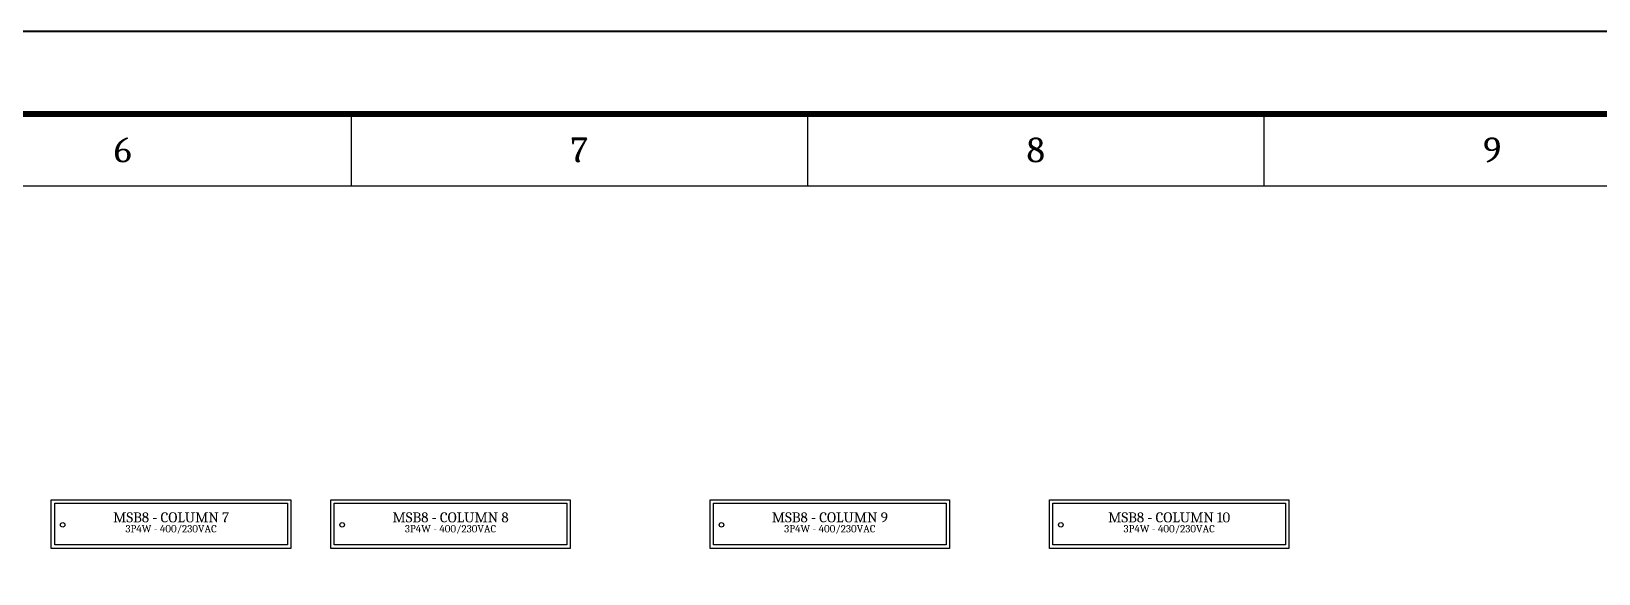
# Model space of a CAD drawing. Header units: millimetres. Extents: x -116965 to 323937, y 291661 to 566926.
# Drawn here: x -32210 to -28284, y 330875 to 332235 of the extents above; entities that cross this region are included whole.
import ezdxf
from ezdxf.enums import TextEntityAlignment as Align

# ---------------------------------------------------------------- set-up
doc = ezdxf.new("R2010")
doc.units = ezdxf.units.MM
doc.layers.get('0').update_dxf_attribs({"lineweight": 18})
doc.layers.add('BUSBAR', color=31, linetype='Continuous', lineweight=13)
doc.layers.add('dien', color=2, linetype='Continuous')
doc.styles.add('hwBorder', font='Cambria.ttf')
doc.styles.add('hwTech', font='Cambria.ttf')

# ---------------------------------------------------------------- blocks, each defined once
blk = doc.blocks.new('*U1980')
at = {"color": 5}
for p, q in [((175.407, 198.621), (175.407, 194.282)), ((202.975, 198.621), (202.975, 194.282)), ((230.543, 198.621), (230.543, 194.282))]:
    blk.add_line(p, q, dxfattribs=at)
at = {"color": 5, "const_width": 0.35}
blk.add_lwpolyline([(10, 198.621), (285.679, 198.621), (285.679, 5), (10, 5)], close=True, dxfattribs=at)
at = {"color": 5}
blk.add_lwpolyline([(14.339, 194.282), (281.339, 194.282), (281.339, 9.339), (14.339, 9.339)], close=True, dxfattribs=at)
at = {"layer": 'Defpoints', "color": 4}
blk.add_lwpolyline([(0, 203.621), (290.679, 203.621), (290.679, 0), (0, 0)], close=True, dxfattribs=at)
at = {"color": 253, "style": 'hwBorder'}
for s, p in [('6', (161.623, 196.452)), ('7', (189.191, 196.452)), ('8', (216.759, 196.452)), ('9', (244.327, 196.452))]:
    blk.add_text(s, height=1.5, dxfattribs=at).set_placement(p, align=Align.MIDDLE_CENTER)
at = {"color": 6, "style": 'hwBorder', "flags": 8}
for tag, p in [("DWG'SNAME", (266.339, 58.998)), ("DWG'SCODE2", (266.339, 51.052))]:
    blk.add_attdef(tag, text='', height=1.5, dxfattribs=at).set_placement(p, align=Align.MIDDLE_CENTER)
at = {"color": 253, "style": 'hwBorder', "flags": 8}
for tag, p in [('REV_MODIFY0', (264.339, 44.1)), ('REV_DATE0', (277.339, 44.1)), ('REV_0', (253.339, 43.788)), ('REV_1', (253.339, 40.477)), ('REV_MODIFY1', (264.339, 40.789)), ('REV_DATE1', (277.339, 40.789)), ('REV_MODIFY2', (264.339, 37.479)), ('REV_DATE2', (277.339, 37.479)), ('REV_2', (253.339, 37.166)), ('REV_3', (253.339, 33.856)), ('REV_MODIFY3', (264.339, 34.169)), ('REV_DATE3', (277.339, 34.169)), ('REV_MODIFY4', (264.339, 30.858)), ('REV_DATE4', (277.339, 30.858)), ('REV_4', (253.339, 30.545))]:
    blk.add_attdef(tag, text='', height=1, dxfattribs=at).set_placement(p, align=Align.MIDDLE_CENTER)
at = {"color": 6, "style": 'hwBorder', "flags": 8}
for tag, p in [('TOLERANCE', (261.539, 27.216)), ('PAGE', (259.339, 15.298))]:
    blk.add_attdef(tag, text='', height=1.5, dxfattribs=at).set_placement(p, align=Align.MIDDLE_LEFT)

msp = doc.modelspace()

# ---------------------------------------------------------------- linework, layer by layer
at = {"layer": 'BUSBAR'}
for points in [[(-32159.81856, 331060.080049), (-31559.81856, 331060.080049), (-31559.81856, 330938.222906), (-32159.81856, 330938.222906), (-32159.81856, 331060.080049)], [(-31459.81856, 331060.080049), (-30859.81856, 331060.080049), (-30859.81856, 330938.222906), (-31459.81856, 330938.222906), (-31459.81856, 331060.080049)], [(-30509.81856, 331060.080049), (-29909.81856, 331060.080049), (-29909.81856, 330938.222906), (-30509.81856, 330938.222906), (-30509.81856, 331060.080049)], [(-29659.81856, 331060.080049), (-29059.81856, 331060.080049), (-29059.81856, 330938.222906), (-29659.81856, 330938.222906), (-29659.81856, 331060.080049)]]:
    msp.add_lwpolyline(points, dxfattribs=at)
for points in [[(-32151.247132, 331051.50862), (-31568.389989, 331051.50862), (-31568.389989, 330946.794335), (-32151.247132, 330946.794335)], [(-31451.247132, 331051.50862), (-30868.389989, 331051.50862), (-30868.389989, 330946.794335), (-31451.247132, 330946.794335)], [(-30501.247132, 331051.50862), (-29918.389989, 331051.50862), (-29918.389989, 330946.794335), (-30501.247132, 330946.794335)], [(-29651.247132, 331051.50862), (-29068.389989, 331051.50862), (-29068.389989, 330946.794335), (-29651.247132, 330946.794335)]]:
    msp.add_lwpolyline(points, close=True, dxfattribs=at)
for centre in [(-32131.247132, 330997.276478), (-31431.247132, 330997.276478), (-30481.247132, 330997.276478), (-29631.247132, 330997.276478)]:
    msp.add_circle(centre, 5.714286, dxfattribs=at)

# ---------------------------------------------------------------- block references
at = {"ltscale": 5, "xscale": 41.47693088945395, "yscale": 41.47693088945395, "zscale": 41.47693088945395}
msp.add_blockref('*U1980', (-38684.48168, 323789.550121), dxfattribs=at)

# ---------------------------------------------------------------- texts
at = {"lineweight": -3, "ltscale": 5, "char_height": 25, "attachment_point": 5, "style": 'hwTech'}
for s, insert in [('MSB8 - COLUMN 7', (-31859.81856, 331015.928222)), ('MSB8 - COLUMN 8', (-31159.81856, 331015.928222)), ('MSB8 - COLUMN 9', (-30209.81856, 331015.928222)), ('MSB8 - COLUMN 10', (-29359.81856, 331015.928222))]:
    msp.add_mtext_dynamic_manual_height_columns(s, width=483.48528516, gutter_width=40, heights=[0], dxfattribs=dict(at, insert=insert))
at = {"layer": 'dien', "color": 6, "linetype": 'Continuous', "lineweight": 30, "char_height": 50, "width": 829.80083918, "attachment_point": 5, "style": 'hwTech'}
for insert in [(-31859.81856, 330985.830556), (-31159.81856, 330985.830556), (-30209.81856, 330985.830556), (-29359.81856, 330985.830556)]:
    msp.add_mtext('{\\H0.3667x;3P4W - 400/230VAC} ', dxfattribs=dict(at, insert=insert))

doc.saveas('drawing.dxf')
